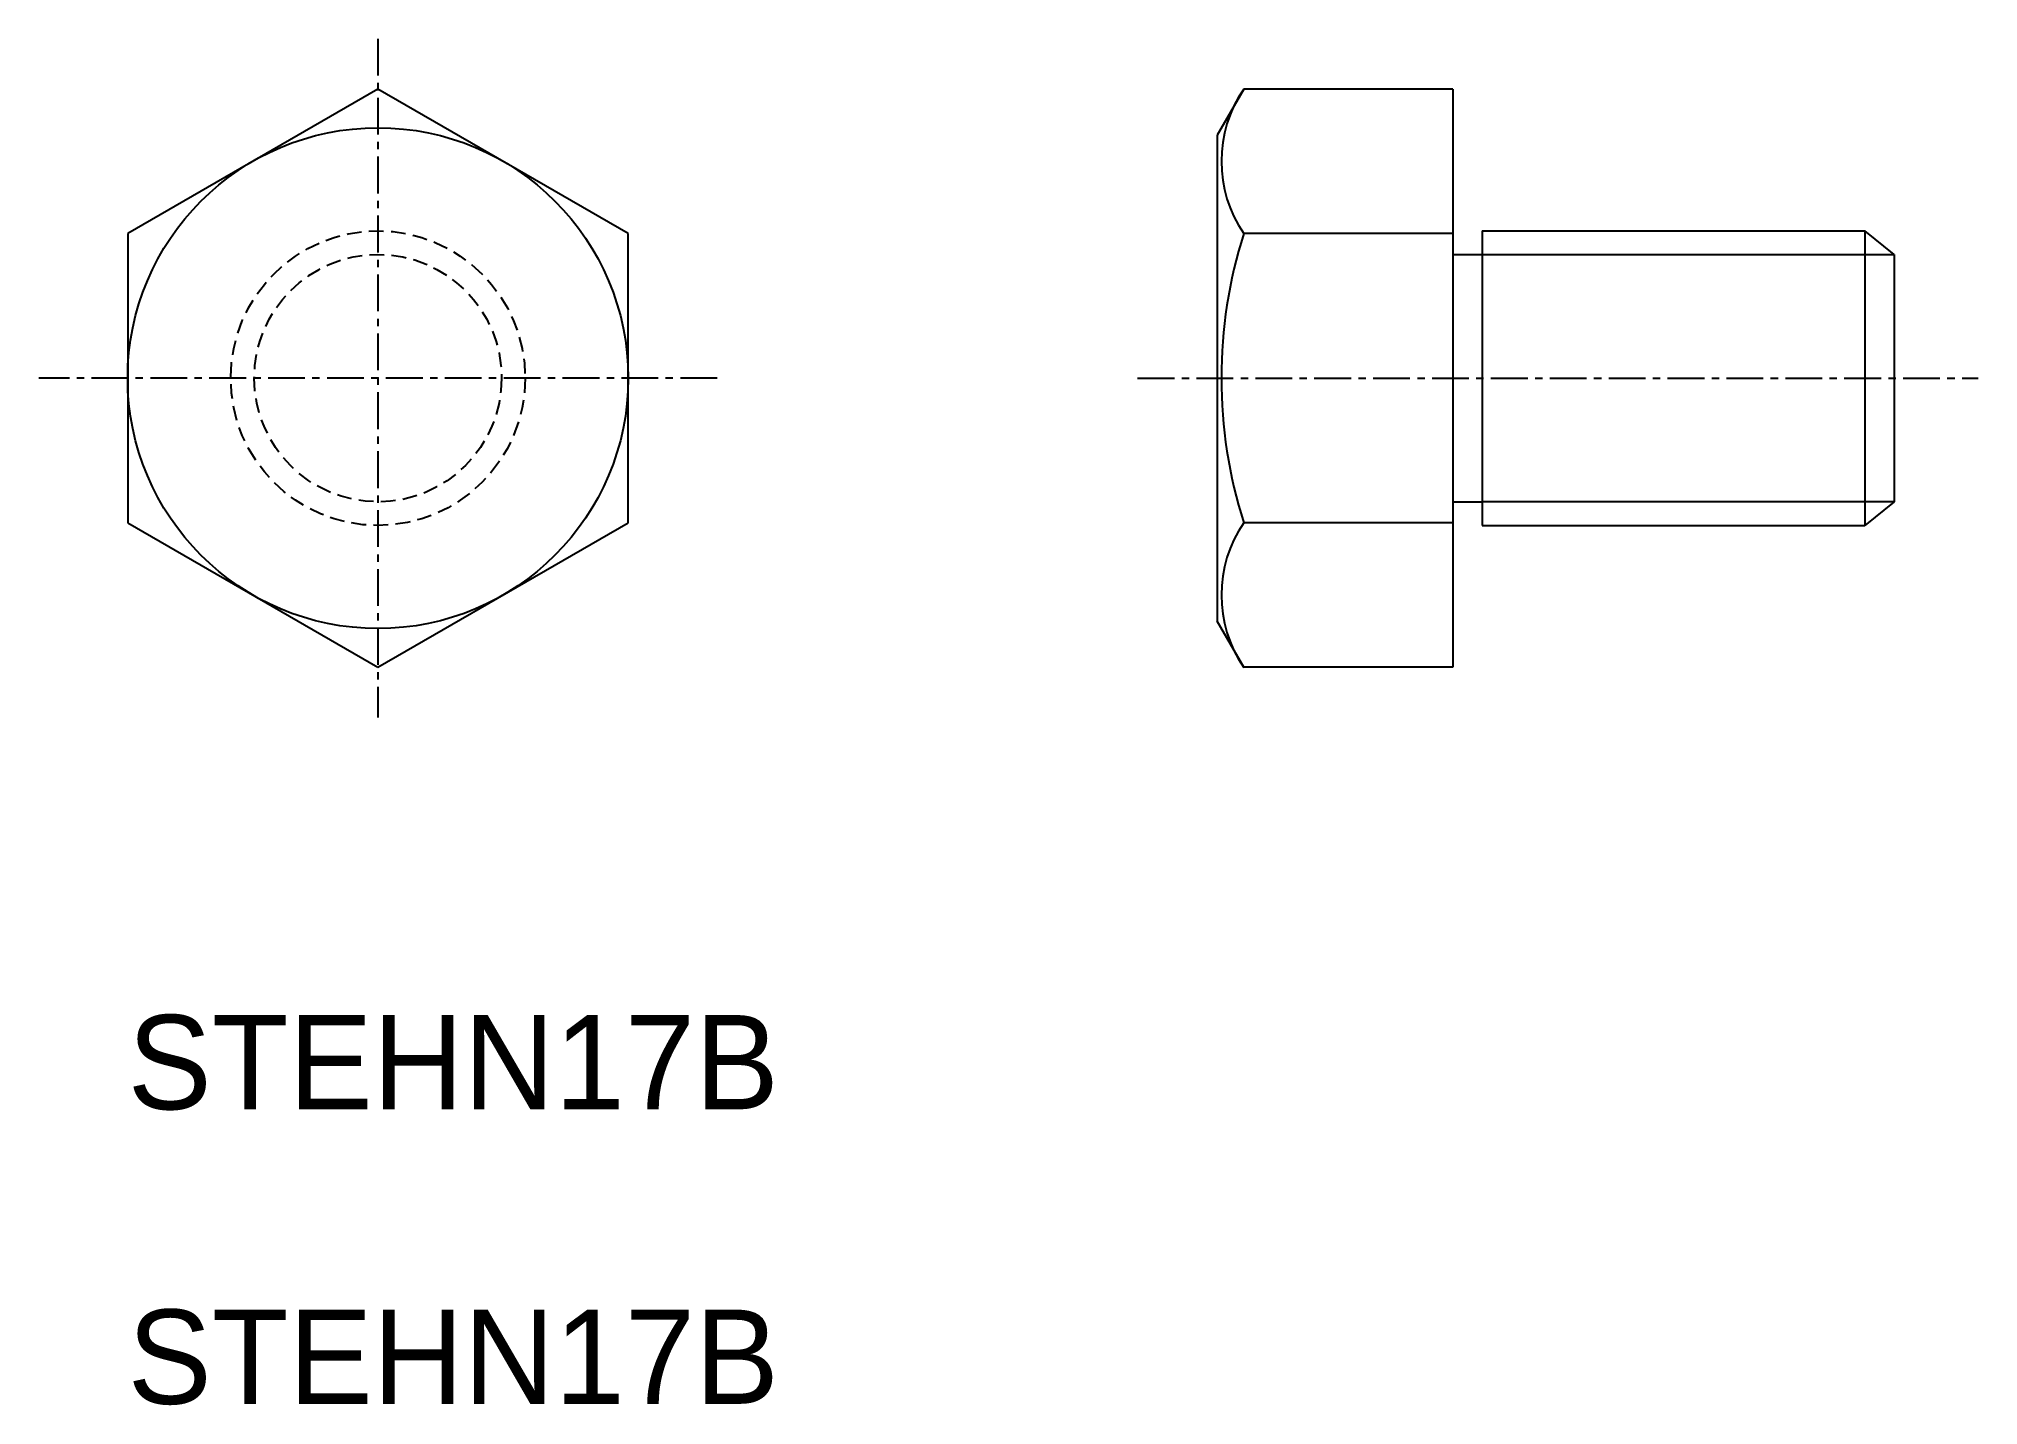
# Model space of a CAD drawing. Extents: x -5561.2 to -5495.3, y -603.6 to -557.2.
import ezdxf

# ---------------------------------------------------------------- set-up
doc = ezdxf.new("R2010")
doc.units = 0
doc.linetypes.add('CENTER', pattern=[2, 1.25, -0.25, 0.25, -0.25])
doc.linetypes.add('DASHED', pattern=[0.75, 0.5, -0.25])
doc.layers.get('0').update_dxf_attribs({"linetype": 'CONTINUOUS'})
doc.layers.add('CENTER', color=1, linetype='CENTER')

msp = doc.modelspace()

# ---------------------------------------------------------------- linework, layer by layer
at = {"color": 7, "linetype": 'CONTINUOUS'}
for p, q in [((-5549.669, -558.896), (-5558.169, -563.804)), ((-5541.169, -563.804), (-5549.669, -558.896)), ((-5520.265, -558.896), (-5521.169, -560.461)), ((-5513.169, -558.896), (-5520.265, -558.896)), ((-5513.169, -558.896), (-5513.169, -578.526)), ((-5521.169, -560.461), (-5521.169, -576.961)), ((-5558.169, -563.804), (-5558.169, -573.619)), ((-5541.169, -573.619), (-5541.169, -563.804)), ((-5513.169, -563.804), (-5520.265, -563.804)), ((-5512.169, -563.711), (-5499.169, -563.711)), ((-5512.169, -563.711), (-5512.169, -573.711)), ((-5498.169, -564.511), (-5499.169, -563.711)), ((-5499.169, -563.711), (-5499.169, -573.711)), ((-5513.169, -564.511), (-5512.169, -564.511)), ((-5498.169, -564.511), (-5498.169, -572.911)), ((-5513.169, -572.911), (-5512.169, -572.911)), ((-5498.169, -572.911), (-5499.169, -573.711)), ((-5558.169, -573.619), (-5549.669, -578.526)), ((-5549.669, -578.526), (-5541.169, -573.619)), ((-5513.169, -573.619), (-5520.265, -573.619)), ((-5512.169, -573.711), (-5499.169, -573.711)), ((-5520.265, -578.526), (-5521.169, -576.961)), ((-5513.169, -578.526), (-5520.265, -578.526))]:
    msp.add_line(p, q, dxfattribs=at)
at = {"color": 3, "linetype": 'CONTINUOUS'}
for p, q in [((-5512.169, -564.511), (-5498.169, -564.511)), ((-5498.169, -572.911), (-5512.169, -572.911))]:
    msp.add_line(p, q, dxfattribs=at)
at = {"color": 7, "linetype": 'CONTINUOUS'}
msp.add_circle((-5549.669, -568.711), 8.5, dxfattribs=at)
at = {"color": 3, "linetype": 'DASHED'}
for radius in [5, 4.2]:
    msp.add_circle((-5549.669, -568.711), radius, dxfattribs=at)
at = {"color": 7, "linetype": 'CONTINUOUS'}
for centre, radius, start, end in [((-5516.679, -561.35), 4.345, 145.61111, 214.38889), ((-5504.783, -568.711), 16.241, 162.41111, 197.58889), ((-5516.679, -576.073), 4.345, 145.61111, 214.38889)]:
    msp.add_arc(centre, radius, start, end, dxfattribs=at)
at = {"layer": 'CENTER', "color": 1, "linetype": 'CENTER'}
for p, q in [((-5549.669, -557.192), (-5549.669, -580.231)), ((-5538.149, -568.711), (-5561.188, -568.711)), ((-5523.869, -568.711), (-5495.32, -568.711))]:
    msp.add_line(p, q, dxfattribs=at)

# ---------------------------------------------------------------- texts
at = {"color": 7, "linetype": 'CONTINUOUS'}
for p in [(-5558.169, -593.527), (-5558.169, -603.527)]:
    msp.add_text('STEHN17B', height=3.2, dxfattribs=at).set_placement(p)

doc.saveas('drawing.dxf')
